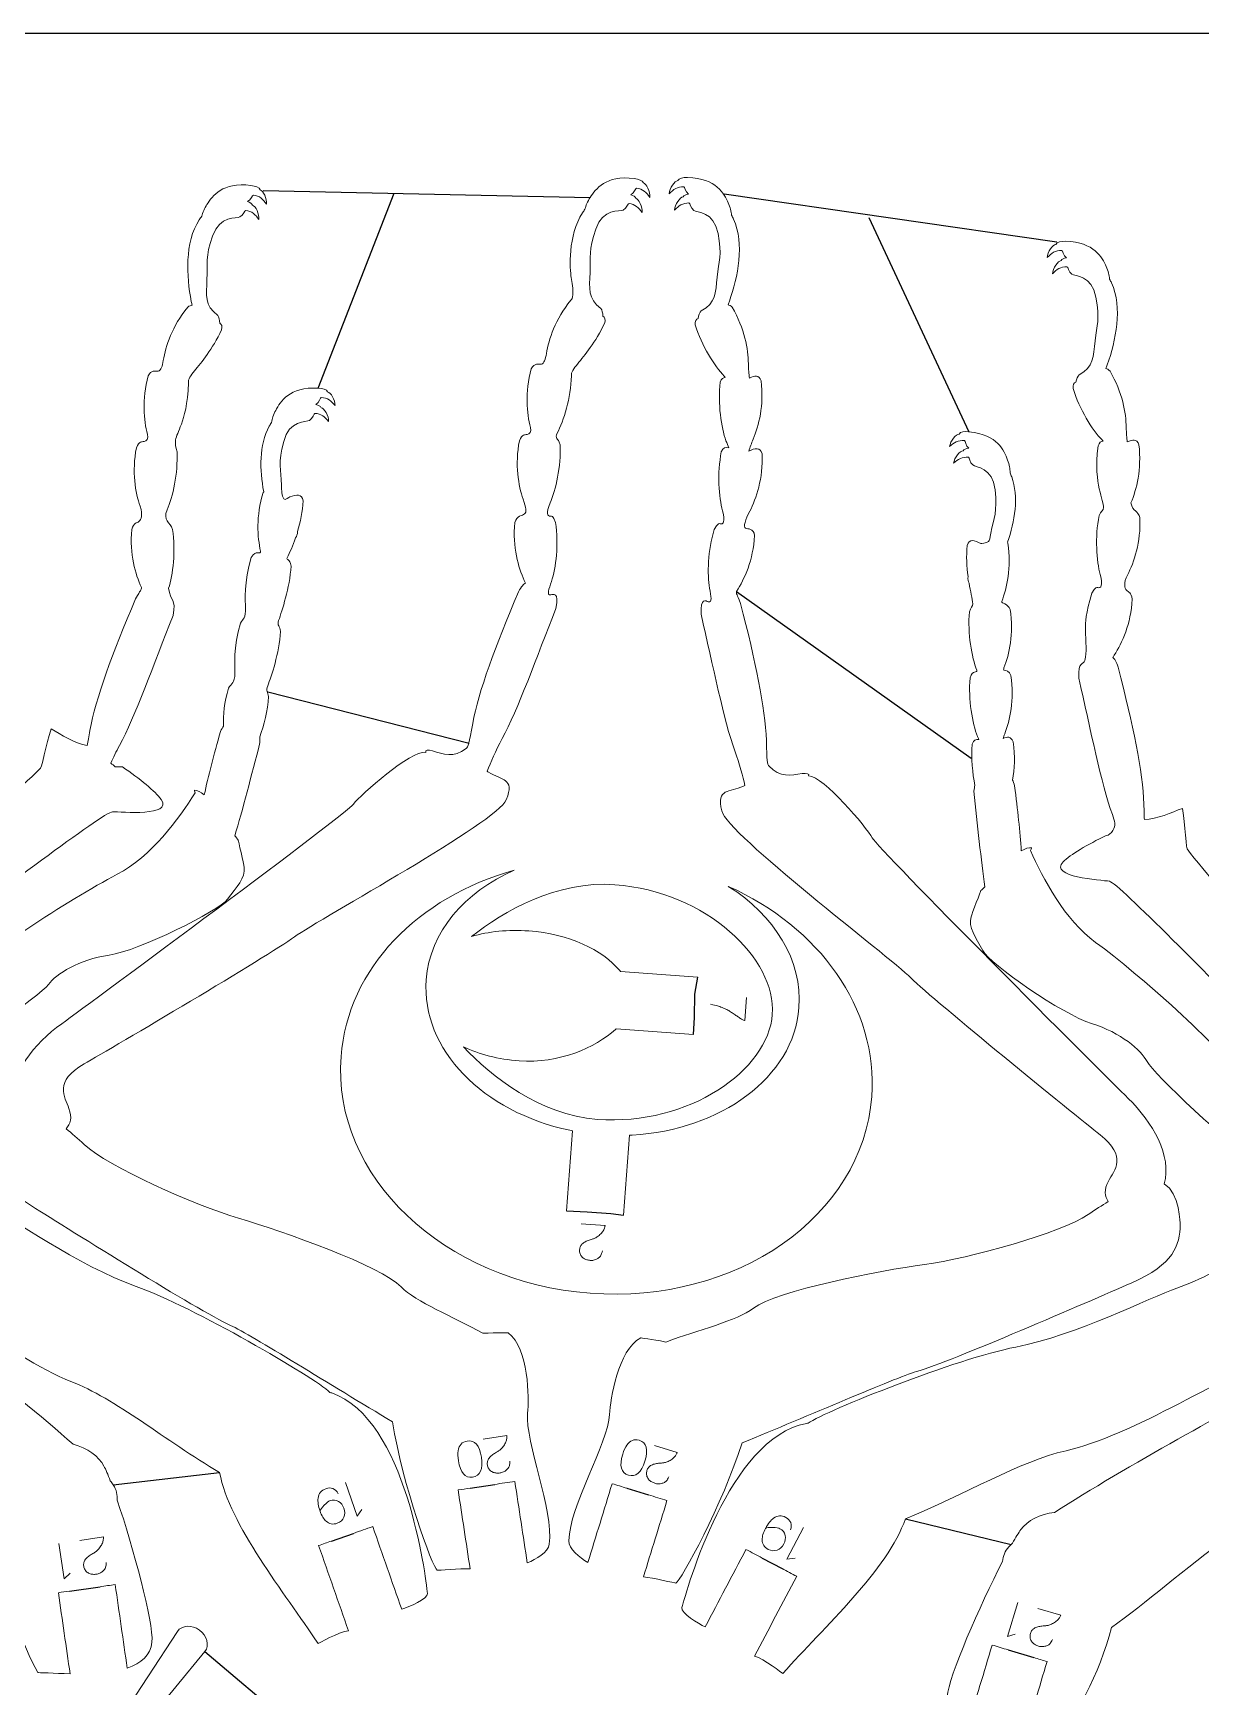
# Model space of a CAD drawing. Header units: millimetres. Extents: x 0 to 213, y 0 to 136.
# Drawn here: x 103.6 to 165.7, y 48.3 to 136.2 of the extents above; entities that cross this region are included whole.
import ezdxf

# ---------------------------------------------------------------- set-up
doc = ezdxf.new("R2010")
doc.units = ezdxf.units.MM
doc.header["$MEASUREMENT"] = 0
for name, color, linetype in [('Cut', 7, 'Continuous'), ('Stege', 5, 'Continuous'), ('Text', 1, 'Continuous')]:
    doc.layers.add(name, color=color, linetype=linetype)

msp = doc.modelspace()

# ---------------------------------------------------------------- linework, layer by layer
at = {"layer": 'Cut'}
for p, q in [((0, 136.221), (213.49, 136.221)), ((115.821, 127.85), (133.211, 127.484)), ((118.745, 117.347), (122.788, 127.715)), ((140.328, 127.672), (158.022, 125.118)), ((148.022, 126.423), (153.353, 115.026)), ((140.996, 106.543), (153.464, 97.67)), ((126.772, 98.449), (116.07, 101.18)), ((138.783, 85.124), (138.927, 86.03)), ((138.7, 82.988), (138.763, 83.893)), ((131.944, 73.609), (133.049, 73.556)), ((134.301, 73.475), (134.985, 73.376)), ((107.851, 59.039), (113.506, 59.705)), ((149.976, 57.245), (155.587, 55.87)), ((112.725, 50.178), (120.863, 43.328))]:
    msp.add_line(p, q, dxfattribs=at)
at = {"layer": 'Cut', "lineweight": 0}
for p, q in [((134.781, 86.382), (134.819, 86.336)), ((134.819, 86.336), (138.927, 86.03)), ((134.593, 83.295), (134.549, 83.255)), ((138.7, 82.988), (134.593, 83.295)), ((131.944, 73.609), (132.264, 77.866)), ((132.264, 77.866), (132.133, 77.893)), ((135.305, 77.631), (134.985, 73.376)), ((135.439, 77.639), (135.305, 77.631)), ((107.585, 45.628), (111.259, 51.256)), ((112.725, 50.178), (108.202, 44.689))]:
    msp.add_line(p, q, dxfattribs=at)
for points, knots in [([(128.133, 59.068), (128.491, 59.122), (128.848, 59.176), (129.206, 59.231), (129.425, 57.785), (129.644, 56.339), (129.863, 54.893), (130.339, 55.095), (130.977, 55.443), (131.036, 55.892), (131.277, 57.707), (129.741, 61.293), (129.885, 62.853), (129.958, 63.64), (129.964, 66.302), (128.855, 67.12), (128.855, 67.12), (128.29, 67.142), (127.498, 67.102), (125.926, 67.978), (123.914, 68.785), (123.163, 69.566), (122.078, 70.694), (116.848, 72.531), (114.518, 73.217), (112.189, 73.9), (107.579, 75.95), (106.306, 77.135), (105.962, 77.455), (105.642, 77.73), (105.343, 77.973), (105.584, 78.229), (105.672, 78.564), (105.496, 79.045), (105.263, 79.683), (104.688, 80.498), (106.298, 81.419), (107.909, 82.342), (116.061, 87.146), (117.48, 88.169), (118.898, 89.192), (128.281, 94.287), (128.75, 95.462), (129.219, 96.64), (128.497, 96.479), (127.806, 96.938), (127.79, 96.948), (127.762, 96.963), (127.734, 96.978), (127.929, 97.451), (128.17, 98.053), (128.539, 98.727), (129.354, 100.219), (130.373, 103.055), (131.389, 105.635), (131.58, 106.537), (131.231, 106.374), (130.875, 106.318), (131.017, 106.659), (131.154, 107.075), (131.388, 107.785), (131.539, 109.052), (131.372, 110.203), (131.23, 110.581), (130.962, 110.459), (130.839, 110.702), (131.08, 111.245), (131.384, 111.928), (131.662, 113.174), (131.61, 114.337), (131.548, 114.573), (131.42, 114.63), (131.384, 114.83), (131.453, 114.955), (131.807, 115.612), (132.179, 116.833), (132.218, 117.996), (132.183, 118.181), (132.646, 118.794), (133.48, 119.76), (133.985, 120.809), (134.03, 120.997), (133.985, 121.106), (133.885, 121.17), (133.88, 121.335), (133.845, 121.495), (133.781, 121.584), (133.061, 122.109), (133.171, 122.648), (133.208, 123.492), (133.244, 124.338), (133.113, 124.665), (133.506, 125.797), (133.898, 126.929), (134.779, 126.72), (134.963, 126.814), (135.147, 126.907), (135.217, 127.17), (135.275, 127.164), (135.603, 127.123), (135.796, 126.934), (135.973, 126.674), (136.008, 126.976), (135.793, 127.402), (135.631, 127.437), (135.609, 127.528), (135.502, 127.587), (135.37, 127.628), (135.554, 127.722), (135.623, 127.985), (135.681, 127.979), (136.01, 127.937), (136.204, 127.749), (136.38, 127.489), (136.416, 127.79), (136.198, 128.217), (136.038, 128.252), (136.004, 128.387), (135.786, 128.459), (135.552, 128.488), (134.015, 128.682), (133.503, 127.919), (133.211, 127.484)], [56.412565, 56.412565, 56.412565, 56.412565, 59.990841, 59.990841, 59.990841, 74.45755, 74.45755, 74.45755, 75.45755, 75.45755, 75.45755, 76.45755, 76.45755, 76.45755, 77.45755, 77.45755, 77.45755, 78.45755, 78.45755, 78.45755, 79.45755, 79.45755, 79.45755, 80.45755, 80.45755, 80.45755, 81.45755, 81.45755, 81.45755, 82.45755, 82.45755, 82.45755, 83.45755, 83.45755, 83.45755, 84.45755, 84.45755, 84.45755, 85.45755, 85.45755, 85.45755, 86.45755, 86.45755, 86.45755, 87.45755, 87.45755, 87.45755, 88.45755, 88.45755, 88.45755, 89.45755, 89.45755, 89.45755, 90.45755, 90.45755, 90.45755, 91.45755, 91.45755, 93.45755, 93.45755, 93.45755, 94.45755, 94.45755, 94.45755, 95.45755, 98.45755, 98.45755, 98.45755, 99.45755, 99.45755, 99.45755, 100.45755, 101.45755, 101.45755, 101.45755, 102.45755, 102.45755, 102.45755, 103.45755, 105.45755, 105.45755, 105.45755, 106.45755, 106.45755, 106.45755, 107.45755, 107.45755, 107.45755, 108.45755, 108.45755, 108.45755, 109.45755, 109.45755, 109.45755, 110.45755, 110.45755, 110.45755, 111.45755, 111.45755, 111.45755, 112.45755, 112.45755, 112.45755, 113.45755, 113.45755, 113.45755, 115.45755, 115.45755, 115.45755, 116.45755, 116.45755, 116.45755, 117.45755, 117.45755, 117.45755, 118.45755, 118.45755, 118.45755, 119.45755, 119.45755, 119.45755, 120.45755, 120.45755, 120.45755, 120.45755]), ([(135.167, 58.864), (134.905, 58.945), (134.642, 59.026), (134.38, 59.107), (133.948, 57.71), (133.517, 56.312), (133.086, 54.915), (132.646, 55.186), (132.066, 55.625), (132.075, 56.077), (132.105, 57.907), (134.157, 61.226), (134.246, 62.791), (134.29, 63.579), (134.679, 66.213), (135.898, 66.857), (135.898, 66.857), (136.46, 66.795), (137.238, 66.637), (138.921, 67.271), (141.031, 67.77), (141.89, 68.431), (143.131, 69.386), (148.576, 70.425), (150.981, 70.758), (153.386, 71.087), (158.249, 72.431), (159.684, 73.413), (160.072, 73.678), (160.429, 73.904), (160.761, 74.1), (160.56, 74.388), (160.523, 74.733), (160.768, 75.182), (161.094, 75.778), (161.783, 76.498), (160.328, 77.649), (158.872, 78.801), (151.523, 84.762), (150.272, 85.984), (149.022, 87.206), (140.499, 93.637), (140.209, 94.869), (139.921, 96.104), (140.61, 95.837), (141.362, 96.188), (141.379, 96.196), (141.409, 96.207), (141.439, 96.218), (141.317, 96.715), (141.168, 97.345), (140.903, 98.067), (140.318, 99.664), (139.731, 102.62), (139.11, 105.322), (139.055, 106.242), (139.376, 106.029), (139.72, 105.92), (139.629, 106.279), (139.556, 106.711), (139.43, 107.447), (139.469, 108.723), (139.805, 109.836), (140.001, 110.189), (140.249, 110.029), (140.406, 110.25), (140.248, 110.824), (140.049, 111.544), (139.96, 112.817), (140.183, 113.96), (140.28, 114.184), (140.414, 114.221), (140.577, 114.17), (140.529, 114.287), (140.48, 114.414), (140.431, 114.548), (140.178, 115.25), (139.991, 116.513), (140.125, 117.669), (140.187, 117.847), (140.28, 117.914), (140.395, 117.918), (140.375, 117.939), (140.356, 117.958), (140.336, 117.98), (139.82, 118.521), (139.139, 119.6), (138.795, 120.713), (138.779, 120.905), (138.84, 121.006), (138.948, 121.055), (138.977, 121.217), (139.035, 121.37), (139.113, 121.448), (139.902, 121.861), (139.873, 122.41), (139.962, 123.251), (140.052, 124.093), (140.23, 124.396), (140.01, 125.574), (139.79, 126.752), (138.888, 126.676), (138.719, 126.796), (138.551, 126.916), (138.522, 127.186), (138.463, 127.188), (138.133, 127.197), (137.914, 127.039), (137.7, 126.808), (137.71, 127.111), (137.986, 127.501), (138.152, 127.512), (138.187, 127.598), (138.301, 127.64), (138.438, 127.662), (138.27, 127.782), (138.241, 128.052), (138.182, 128.055), (137.851, 128.062), (137.631, 127.905), (137.419, 127.674), (137.428, 127.977), (137.706, 128.367), (137.871, 128.378), (137.924, 128.507), (138.15, 128.546), (138.386, 128.539), (139.935, 128.503), (140.328, 127.672), (140.552, 127.199)], [57.271805, 57.271805, 57.271805, 57.271805, 59.990841, 59.990841, 59.990841, 74.45755, 74.45755, 74.45755, 75.45755, 75.45755, 75.45755, 76.45755, 76.45755, 76.45755, 77.45755, 77.45755, 77.45755, 78.45755, 78.45755, 78.45755, 79.45755, 79.45755, 79.45755, 80.45755, 80.45755, 80.45755, 81.45755, 81.45755, 81.45755, 82.45755, 82.45755, 82.45755, 83.45755, 83.45755, 83.45755, 84.45755, 84.45755, 84.45755, 85.45755, 85.45755, 85.45755, 86.45755, 86.45755, 86.45755, 87.45755, 87.45755, 87.45755, 88.45755, 88.45755, 88.45755, 89.45755, 89.45755, 89.45755, 90.45755, 90.45755, 90.45755, 91.45755, 91.45755, 93.45755, 93.45755, 93.45755, 94.45755, 94.45755, 94.45755, 95.45755, 98.45755, 98.45755, 98.45755, 99.45755, 99.45755, 99.45755, 100.45755, 100.45755, 100.45755, 101.45755, 101.45755, 101.45755, 102.45755, 102.45755, 102.45755, 103.45755, 103.45755, 103.45755, 104.45755, 104.45755, 104.45755, 105.45755, 105.45755, 105.45755, 106.45755, 106.45755, 106.45755, 107.45755, 107.45755, 107.45755, 108.45755, 108.45755, 108.45755, 109.45755, 109.45755, 109.45755, 110.45755, 110.45755, 110.45755, 111.45755, 111.45755, 111.45755, 112.45755, 112.45755, 112.45755, 113.45755, 113.45755, 113.45755, 115.45755, 115.45755, 115.45755, 116.45755, 116.45755, 116.45755, 117.45755, 117.45755, 117.45755, 118.45755, 118.45755, 118.45755, 119.45755, 119.45755, 119.45755, 120.45755, 120.45755, 120.45755, 120.45755]), ([(107.147, 53.63), (107.415, 53.668), (107.684, 53.707), (107.953, 53.746), (108.166, 52.264), (108.379, 50.782), (108.593, 49.3), (109.322, 49.556), (109.855, 49.982), (109.91, 50.677), (109.994, 51.764), (108.903, 55.741), (108.062, 58.222), (108.081, 58.505), (108.022, 58.781), (107.851, 59.039), (107.807, 59.106), (107.753, 59.178), (107.692, 59.255), (107.563, 59.593), (107.449, 59.864), (107.357, 60.041), (107.087, 60.563), (106.461, 61.019), (105.718, 61.205), (102.442, 64.11), (96.672, 68.447), (95.463, 69.356), (93.872, 70.554), (89.867, 72.875), (89.291, 73.823), (88.852, 74.545), (87.984, 77.315), (86.692, 78.423), (86.729, 78.559), (86.765, 78.705), (86.797, 78.87), (86.98, 79.795), (86.424, 80.071), (87.346, 80.72), (88.268, 81.369), (96.567, 86.752), (98.869, 88.423), (101.175, 90.093), (107.35, 94.824), (107.812, 94.826), (108.275, 94.827), (111.048, 94.56), (110.396, 95.481), (110.098, 95.906), (109.245, 96.592), (108.339, 97.211), (108.215, 97.215), (108.085, 97.212), (107.956, 97.211), (107.879, 97.279), (107.801, 97.348), (107.723, 97.416), (107.853, 97.708), (108.002, 98.022), (108.183, 98.355), (108.998, 99.848), (110.014, 102.685), (111.029, 105.265), (111.218, 106.168), (110.87, 106.004), (110.792, 106.705), (111.025, 107.415), (111.176, 108.682), (111.008, 109.833), (110.865, 110.211), (110.474, 110.332), (110.715, 110.875), (111.018, 111.558), (111.295, 112.804), (111.243, 113.966), (111.18, 114.203), (111.084, 114.585), (111.439, 115.242), (111.809, 116.464), (111.847, 117.627), (111.813, 117.812), (112.276, 118.425), (113.108, 119.392), (113.612, 120.441), (113.657, 120.629), (113.611, 120.737), (113.512, 120.802), (113.507, 120.967), (113.472, 121.126), (113.407, 121.215), (112.688, 121.74), (112.797, 122.279), (112.834, 123.124), (112.869, 123.969), (112.737, 124.296), (113.13, 125.429), (113.521, 126.561), (114.402, 126.353), (114.586, 126.446), (114.771, 126.539), (114.839, 126.803), (114.898, 126.796), (115.226, 126.756), (115.419, 126.568), (115.596, 126.307), (115.631, 126.609), (115.415, 127.035), (115.254, 127.07), (115.231, 127.161), (115.125, 127.22), (114.992, 127.261), (115.176, 127.356), (115.245, 127.618), (115.303, 127.612), (115.633, 127.571), (115.827, 127.383), (116.002, 127.123), (116.037, 127.424), (115.821, 127.85), (115.659, 127.885), (115.625, 128.02), (115.408, 128.093), (115.173, 128.12), (113.636, 128.314), (113.124, 127.549), (112.833, 127.116)], [53.740798, 53.740798, 53.740798, 53.740798, 56.426, 56.426, 56.426, 71.237, 71.237, 71.237, 72.237, 72.237, 72.237, 73.237, 73.237, 73.237, 74.237, 74.237, 74.237, 75.237, 75.237, 75.237, 76.237, 76.237, 76.237, 77.237, 77.237, 77.237, 78.237, 78.237, 78.237, 79.237, 79.237, 79.237, 80.237, 80.237, 80.237, 81.237, 81.237, 81.237, 82.237, 82.237, 82.237, 83.237, 83.237, 83.237, 84.237, 84.237, 84.237, 85.237, 85.237, 85.237, 86.237, 86.237, 86.237, 87.237, 87.237, 87.237, 88.261352, 88.261352, 88.261352, 89.261352, 89.261352, 89.261352, 90.261352, 90.261352, 90.261352, 93.261352, 93.261352, 93.261352, 94.261352, 94.261352, 94.261352, 98.261352, 98.261352, 98.261352, 99.261352, 99.261352, 99.261352, 100.261352, 101.261352, 102.261352, 102.261352, 102.261352, 103.261352, 105.261352, 105.261352, 105.261352, 106.261352, 106.261352, 106.261352, 107.261352, 107.261352, 107.261352, 108.261352, 108.261352, 108.261352, 109.261352, 109.261352, 109.261352, 110.261352, 110.261352, 110.261352, 111.261352, 111.261352, 111.261352, 112.261352, 112.261352, 112.261352, 113.261352, 113.261352, 113.261352, 115.261352, 115.261352, 115.261352, 116.261352, 116.261352, 116.261352, 117.261352, 117.261352, 117.261352, 118.261352, 118.261352, 118.261352, 119.261352, 119.261352, 119.261352, 120.261352, 120.261352, 120.261352, 120.261352]), ([(133.211, 127.484), (133.068, 127.262), (132.981, 127.051), (132.934, 126.857), (132.886, 126.79), (132.843, 126.726), (132.804, 126.67), (132.012, 125.444), (132.121, 123.667), (132.373, 122.325), (132.271, 122.094), (132.181, 122.022), (131.348, 120.993), (131.013, 119.952), (130.881, 119.184), (130.833, 118.902), (130.769, 118.644), (130.459, 118.61), (130.241, 118.688), (130.078, 118.377), (129.731, 117.101), (129.844, 116.012), (130.035, 115.258), (130.094, 115.02), (129.863, 114.796), (129.602, 114.912), (129.447, 114.553), (129.2, 113.253), (129.397, 112.175), (129.644, 111.438), (129.8, 110.972), (129.884, 110.542), (129.318, 110.58), (129.198, 110.202), (129.082, 108.885), (129.386, 107.832), (129.705, 107.123), (129.727, 107.075), (129.747, 107.027), (129.767, 106.979), (129.669, 106.937), (129.55, 106.798), (129.398, 106.516), (128.175, 103.617), (127.272, 101.234), (126.965, 99.517), (126.772, 98.449), (126.727, 98.278), (125.96, 97.674), (125.394, 97.873), (124.829, 98.072), (124.572, 98.122), (124.42, 98.107), (124.468, 97.985), (124.462, 97.986), (124.454, 97.988), (124.448, 97.989), (123.701, 98.107), (120.987, 95.73), (120.626, 95.231), (120.267, 94.731), (106.768, 84.752), (105.114, 83.56), (103.635, 82.493), (102.351, 80.894), (102.545, 79.351), (101.651, 79.01), (101.377, 77.33), (101.377, 77.33), (101.262, 76.251), (101.361, 75.21), (103.5, 73.872), (105.64, 72.536), (112.307, 68.349), (114.089, 67.523), (115.202, 67.006), (119.499, 64.304), (122.696, 62.398), (123.222, 59.08), (124.819, 54.636), (125.08, 54.502), (125.08, 54.502), (126.322, 54.599), (126.826, 54.574), (126.614, 55.974), (126.402, 57.374), (126.19, 58.774), (126.403, 58.806), (126.617, 58.838), (126.83, 58.871)], [0, 0, 0, 0, 1, 1, 1, 2, 2, 2, 3, 3, 5, 5, 5, 6, 6, 6, 7, 7, 8, 8, 8, 9, 9, 9, 10, 11, 11, 11, 12, 12, 12, 13, 14, 14, 14, 15, 15, 15, 16, 16, 16, 17, 17, 17, 18, 18, 18, 19, 19, 24.929273, 24.929273, 24.929273, 25.929273, 25.929273, 25.929273, 26.929273, 26.929273, 26.929273, 27.929273, 27.929273, 27.929273, 28.929273, 28.929273, 28.929273, 29.929273, 29.929273, 29.929273, 30.929273, 30.929273, 30.929273, 31.929273, 31.929273, 31.929273, 32.929273, 32.929273, 32.929273, 33.929273, 33.929273, 33.929273, 34.929273, 34.929273, 34.929273, 35.929273, 35.929273, 35.929273, 49.933653, 49.933653, 49.933653, 52.065645, 52.065645, 52.065645, 52.065645]), ([(112.833, 127.116), (112.69, 126.894), (112.604, 126.682), (112.556, 126.488), (112.509, 126.421), (112.466, 126.358), (112.426, 126.301), (111.636, 125.074), (111.746, 123.297), (111.999, 121.956), (112.012, 121.885), (112.028, 121.819), (112.046, 121.753), (111.975, 121.752), (111.897, 121.724), (111.808, 121.652), (110.976, 120.624), (110.641, 119.582), (110.51, 118.814), (110.462, 118.532), (110.398, 118.273), (110.088, 118.239), (109.87, 118.318), (109.707, 118.006), (109.362, 116.73), (109.475, 115.64), (109.666, 114.887), (109.726, 114.649), (109.494, 114.424), (109.234, 114.541), (109.08, 114.181), (108.833, 112.882), (109.031, 111.804), (109.279, 111.066), (109.435, 110.6), (109.23, 110.111), (108.954, 110.209), (108.834, 109.83), (108.718, 108.513), (109.023, 107.461), (109.344, 106.751), (109.366, 106.703), (109.307, 106.565), (109.188, 106.426), (109.037, 106.144), (107.816, 103.244), (106.915, 100.861), (106.608, 99.143), (106.548, 98.807), (106.503, 98.561), (106.462, 98.355), (105.783, 98.457), (105.084, 98.937), (104.551, 99.234), (104.466, 99.093), (104.081, 97.319), (103.976, 97.138), (101.858, 95.009), (95.586, 90.214), (94.343, 88.963), (93.099, 87.713), (87.063, 82.937), (86.508, 82.75), (85.955, 82.562), (83.558, 80.431), (84.489, 78.216), (84.489, 78.216), (84.497, 78.202), (84.512, 78.18), (84.056, 77.675), (83.724, 77.112), (83.724, 77.112), (83.175, 76.238), (82.686, 75.616), (83.818, 74.468), (84.949, 73.318), (86.374, 70.617), (87.521, 69.798), (88.666, 68.981), (93.706, 63.855), (96.3, 61.363), (98.476, 59.273), (100.217, 57.1), (101.82, 55.611), (102.057, 53.099), (103.075, 50.441), (103.835, 49.066), (103.835, 49.066), (104.734, 49.029), (105.555, 48.998), (105.348, 50.436), (105.141, 51.873), (104.934, 53.311), (105.13, 53.339), (105.326, 53.368), (105.523, 53.396)], [0, 0, 0, 0, 1, 1, 1, 2, 2, 2, 3, 3, 3, 4, 4, 4, 5, 5, 5, 6, 6, 6, 7, 7, 8, 8, 8, 9, 9, 9, 10, 11, 11, 11, 12, 12, 12, 13, 14, 14, 14, 15, 15, 15, 16, 17, 17, 17, 18, 18, 18, 19, 19, 19, 20, 20, 20, 21, 21, 21, 22, 22, 22, 23, 23, 23, 24, 24, 24, 25, 25, 25, 26, 26, 26, 27, 27, 27, 28, 28, 28, 29, 29, 29, 30, 30, 30, 31, 31, 31, 32, 32, 32, 46.369, 46.369, 46.369, 48.330976, 48.330976, 48.330976, 48.330976]), ([(140.552, 127.199), (140.66, 126.958), (140.715, 126.737), (140.733, 126.537), (140.77, 126.464), (140.803, 126.395), (140.834, 126.333), (141.435, 125.003), (141.063, 123.262), (140.615, 121.972), (140.591, 121.905), (140.565, 121.841), (140.539, 121.779), (140.608, 121.768), (140.681, 121.729), (140.759, 121.645), (141.43, 120.503), (141.607, 119.424), (141.623, 118.645), (141.629, 118.359), (141.654, 118.094), (141.682, 117.875), (141.956, 118.014), (142.183, 118.059), (142.298, 117.728), (142.452, 116.414), (142.178, 115.354), (141.878, 114.636), (141.784, 114.41), (141.709, 114.193), (141.65, 114.001), (141.979, 114.154), (142.254, 114.231), (142.354, 113.852), (142.405, 112.53), (142.051, 111.493), (141.698, 110.801), (141.473, 110.363), (141.327, 109.951), (141.605, 109.849), (141.892, 109.904), (141.955, 109.513), (141.874, 108.193), (141.417, 107.197), (140.996, 106.543), (140.967, 106.498), (141.004, 106.354), (141.101, 106.198), (141.21, 105.897), (141.989, 102.848), (142.528, 100.358), (142.577, 98.614), (142.609, 97.53), (142.628, 97.353), (143.297, 96.642), (143.886, 96.755), (144.474, 96.868), (144.736, 96.879), (144.885, 96.843), (144.818, 96.729), (144.824, 96.729), (144.833, 96.73), (144.839, 96.73), (145.595, 96.735), (147.927, 93.981), (148.209, 93.434), (148.49, 92.887), (160.358, 81.015), (161.816, 79.59), (163.121, 78.316), (164.153, 76.543), (163.733, 75.047), (164.566, 74.576), (164.587, 72.875), (164.587, 72.875), (164.541, 71.79), (164.289, 70.776), (161.975, 69.77), (159.66, 68.766), (152.445, 65.616), (150.56, 65.064), (149.383, 64.717), (144.733, 62.683), (141.287, 61.273), (140.275, 58.07), (138.035, 53.912), (137.758, 53.819), (137.758, 53.819), (136.544, 54.098), (136.041, 54.149), (136.459, 55.502), (136.876, 56.855), (137.294, 58.208), (136.966, 58.309), (136.639, 58.41), (136.311, 58.511)], [0, 0, 0, 0, 1, 1, 1, 2, 2, 2, 3, 3, 3, 4, 4, 4, 5, 5, 5, 6, 6, 6, 7, 7, 7, 8, 8, 8, 9, 9, 9, 10, 10, 10, 11, 11, 11, 12, 12, 12, 13, 13, 14, 14, 14, 15, 15, 15, 16, 17, 17, 17, 18, 18, 18, 19, 19, 24.929273, 24.929273, 24.929273, 25.929273, 25.929273, 25.929273, 26.929273, 26.929273, 26.929273, 27.929273, 27.929273, 27.929273, 28.929273, 28.929273, 28.929273, 29.929273, 29.929273, 29.929273, 30.929273, 30.929273, 30.929273, 31.929273, 31.929273, 31.929273, 32.929273, 32.929273, 32.929273, 33.929273, 33.929273, 33.929273, 34.929273, 34.929273, 34.929273, 35.929273, 35.929273, 35.929273, 49.933653, 49.933653, 49.933653, 53.324872, 53.324872, 53.324872, 53.324872]), ([(155.434, 50.272), (155.15, 50.357), (154.867, 50.442), (154.583, 50.528), (154.152, 49.094), (153.721, 47.66), (153.29, 46.226), (152.607, 46.588), (152.143, 47.088), (152.192, 47.783), (152.27, 48.871), (153.939, 52.642), (155.14, 54.971), (155.163, 55.253), (155.262, 55.517), (155.47, 55.747), (155.523, 55.807), (155.587, 55.87), (155.659, 55.937), (155.836, 56.252), (155.99, 56.503), (156.107, 56.665), (156.451, 57.141), (157.138, 57.499), (157.901, 57.572), (161.572, 59.959), (167.921, 63.392), (169.252, 64.111), (171.003, 65.059), (175.309, 66.76), (176.019, 67.612), (176.56, 68.261), (177.829, 70.871), (179.271, 71.775), (179.255, 71.916), (179.242, 72.065), (179.234, 72.233), (179.19, 73.175), (179.782, 73.365), (178.966, 74.144), (178.151, 74.923), (170.743, 81.478), (168.714, 83.472), (166.682, 85.466), (161.278, 91.061), (160.821, 91.132), (160.363, 91.201), (157.582, 91.349), (158.363, 92.164), (158.721, 92.539), (159.666, 93.091), (160.654, 93.569), (160.777, 93.554), (161.208, 93.988), (161.108, 94.321), (160.977, 94.677), (160.394, 96.274), (159.81, 99.231), (159.19, 101.933), (159.137, 102.854), (159.457, 102.64), (159.637, 103.321), (159.512, 104.058), (159.552, 105.334), (159.888, 106.447), (160.085, 106.799), (160.332, 106.639), (160.49, 106.861), (160.332, 107.434), (160.134, 108.154), (160.046, 109.428), (160.269, 110.57), (160.367, 110.795), (160.502, 110.831), (160.518, 111.158), (160.266, 111.86), (160.081, 113.123), (160.215, 114.28), (160.277, 114.457), (160.37, 114.524), (160.485, 114.529), (160.465, 114.55), (160.446, 114.568), (160.426, 114.59), (159.91, 115.132), (159.23, 116.212), (158.888, 117.324), (158.871, 117.517), (158.933, 117.617), (159.041, 117.666), (159.07, 117.828), (159.128, 117.981), (159.206, 118.059), (159.995, 118.472), (159.967, 119.021), (160.056, 119.861), (160.147, 120.703), (160.325, 121.007), (160.106, 122.186), (159.887, 123.363), (158.985, 123.288), (158.817, 123.407), (158.648, 123.527), (158.619, 123.798), (158.56, 123.8), (158.23, 123.809), (158.01, 123.651), (157.797, 123.42), (157.807, 123.724), (158.084, 124.113), (158.249, 124.124), (158.285, 124.209), (158.399, 124.253), (158.536, 124.274), (158.368, 124.394), (158.339, 124.664), (158.28, 124.667), (157.948, 124.675), (157.729, 124.518), (157.517, 124.287), (157.526, 124.59), (157.804, 124.979), (157.969, 124.99), (158.022, 125.118), (158.248, 125.158), (158.485, 125.15), (160.033, 125.114), (160.426, 124.281), (160.649, 123.809)], [53.495927, 53.495927, 53.495927, 53.495927, 56.426, 56.426, 56.426, 71.237, 71.237, 71.237, 72.237, 72.237, 72.237, 73.237, 73.237, 73.237, 74.237, 74.237, 74.237, 75.237, 75.237, 75.237, 76.237, 76.237, 76.237, 77.237, 77.237, 77.237, 78.237, 78.237, 78.237, 79.237, 79.237, 79.237, 80.237, 80.237, 80.237, 81.237, 81.237, 81.237, 82.237, 82.237, 82.237, 83.237, 83.237, 83.237, 84.237, 84.237, 84.237, 85.237, 85.237, 85.237, 86.237, 86.237, 86.237, 87.237, 89.261352, 89.261352, 89.261352, 90.261352, 90.261352, 90.261352, 91.261352, 91.261352, 93.261352, 94.261352, 94.261352, 94.261352, 95.261352, 98.261352, 98.261352, 98.261352, 99.261352, 99.261352, 99.261352, 100.261352, 100.261352, 101.261352, 102.261352, 102.261352, 102.261352, 103.261352, 103.261352, 103.261352, 104.261352, 104.261352, 104.261352, 105.261352, 105.261352, 105.261352, 106.261352, 106.261352, 106.261352, 107.261352, 107.261352, 107.261352, 108.261352, 108.261352, 108.261352, 109.261352, 109.261352, 109.261352, 110.261352, 110.261352, 110.261352, 111.261352, 111.261352, 111.261352, 112.261352, 112.261352, 112.261352, 113.261352, 113.261352, 113.261352, 115.261352, 115.261352, 115.261352, 116.261352, 116.261352, 116.261352, 117.261352, 117.261352, 117.261352, 118.261352, 118.261352, 118.261352, 119.261352, 119.261352, 119.261352, 120.261352, 120.261352, 120.261352, 120.261352]), ([(160.649, 123.809), (160.758, 123.569), (160.812, 123.346), (160.83, 123.147), (160.867, 123.074), (160.9, 123.005), (160.931, 122.943), (161.53, 121.613), (161.157, 119.872), (160.708, 118.583), (160.684, 118.514), (160.659, 118.451), (160.632, 118.389), (160.701, 118.378), (160.774, 118.338), (160.852, 118.254), (161.522, 117.114), (161.699, 116.033), (161.714, 115.254), (161.719, 114.968), (161.744, 114.703), (161.772, 114.483), (162.047, 114.624), (162.274, 114.669), (162.388, 114.336), (162.54, 113.023), (162.266, 111.962), (161.965, 111.246), (162.067, 110.763), (162.342, 110.84), (162.441, 110.461), (162.492, 109.139), (162.136, 108.103), (161.782, 107.41), (161.557, 106.972), (161.688, 106.458), (161.976, 106.513), (162.038, 106.122), (161.957, 104.802), (161.499, 103.807), (161.077, 103.152), (161.048, 103.108), (161.022, 103.064), (160.995, 103.019), (161.085, 102.963), (161.182, 102.808), (161.29, 102.507), (162.067, 99.457), (162.604, 96.967), (162.652, 95.223), (162.662, 94.881), (162.67, 94.631), (162.68, 94.421), (163.366, 94.421), (164.129, 94.792), (164.7, 95.007), (164.764, 94.855), (164.88, 93.043), (164.957, 92.848), (166.737, 90.429), (172.227, 84.756), (173.27, 83.334), (174.315, 81.913), (179.575, 76.294), (180.096, 76.027), (180.615, 75.759), (182.669, 73.296), (181.419, 71.243), (181.419, 71.243), (181.409, 71.231), (181.392, 71.211), (181.767, 70.644), (182.012, 70.039), (182.012, 70.039), (182.425, 69.093), (182.817, 68.405), (181.527, 67.437), (180.237, 66.468), (178.427, 64.009), (177.172, 63.369), (175.918, 62.731), (170.173, 58.41), (167.237, 56.331), (164.775, 54.586), (162.731, 52.696), (160.924, 51.462), (160.318, 49.013), (158.916, 46.535), (157.96, 45.288), (157.96, 45.288), (157.066, 45.386), (156.25, 45.476), (156.668, 46.868), (157.086, 48.259), (157.504, 49.65), (157.27, 49.72), (157.037, 49.79), (156.803, 49.86)], [0, 0, 0, 0, 1, 1, 1, 2, 2, 2, 3, 3, 3, 4, 4, 4, 5, 5, 5, 6, 6, 6, 7, 7, 7, 8, 8, 8, 9, 9, 9, 11, 11, 11, 12, 12, 12, 13, 14, 14, 14, 15, 15, 15, 16, 16, 16, 17, 17, 17, 18, 18, 18, 19, 19, 19, 20, 20, 20, 21, 21, 21, 22, 22, 22, 23, 23, 23, 24, 24, 24, 25, 25, 25, 26, 26, 26, 27, 27, 27, 28, 28, 28, 29, 29, 29, 30, 30, 30, 31, 31, 31, 32, 32, 32, 46.369, 46.369, 46.369, 48.782156, 48.782156, 48.782156, 48.782156]), ([(120.626, 56.467), (120.967, 56.587), (121.308, 56.706), (121.649, 56.826), (122.162, 55.362), (122.675, 53.899), (123.188, 52.436), (123.57, 52.544), (124.592, 52.984), (124.561, 53.267), (124.461, 54.196), (123.421, 62.583), (119.465, 63.929), (119.434, 63.939), (119.404, 63.949), (119.373, 63.96), (118.519, 64.771), (112.088, 68.522), (109.064, 69.595), (105.976, 70.692), (102.397, 73.269), (101.051, 73.968), (99.949, 74.54), (98.597, 75.589), (97.726, 76.071), (97.617, 76.326), (97.358, 76.762), (96.883, 77.511), (96.458, 78.181), (95.348, 80.266), (97.425, 81.07), (99.501, 81.875), (103.988, 85.087), (104.4, 85.643), (104.814, 86.202), (106.031, 86.965), (107.626, 87.204), (109.22, 87.442), (113.456, 89.543), (113.929, 90.18), (114.401, 90.817), (114.893, 91.315), (114.81, 91.871), (114.787, 92.03), (114.495, 93.32), (114.495, 93.32), (114.435, 93.395), (114.376, 93.47), (114.316, 93.545), (114.722, 94.909), (115.204, 96.757), (115.65, 98.5), (115.656, 98.625), (115.652, 98.723), (115.64, 98.802), (115.868, 99.428), (116.058, 100.199), (116.105, 100.95), (116.07, 101.18), (115.96, 101.253), (116.265, 102.043), (116.674, 103.253), (116.747, 104.414), (116.706, 104.685), (116.557, 104.74), (116.823, 105.517), (117.232, 106.727), (117.305, 107.888), (117.27, 108.116), (117.16, 108.19), (117.062, 108.284), (117.091, 108.333), (117.246, 108.602), (117.406, 108.971), (117.547, 109.391), (117.61, 109.457), (117.644, 109.583), (117.652, 109.724), (117.8, 110.233), (117.912, 110.797), (117.946, 111.35), (117.886, 111.749), (117.597, 111.685), (117.236, 111.562), (117.236, 111.562), (116.97, 111.365), (116.801, 111.633), (116.803, 111.891), (116.793, 112.185), (116.763, 113.031), (116.608, 113.348), (116.912, 114.507), (117.216, 115.665), (118.111, 115.525), (118.287, 115.631), (118.464, 115.74), (118.511, 116.005), (118.57, 116.005), (118.901, 115.99), (119.109, 115.816), (119.304, 115.57), (119.317, 115.873), (119.068, 116.283), (118.905, 116.304), (118.876, 116.392), (118.765, 116.444), (118.63, 116.475), (118.806, 116.583), (118.854, 116.85), (118.913, 116.849), (119.245, 116.833), (119.452, 116.659), (119.647, 116.414), (119.659, 116.717), (119.411, 117.126), (119.248, 117.148), (119.204, 117.281), (118.981, 117.337), (118.745, 117.347), (117.197, 117.423), (116.745, 116.621), (116.489, 116.165)], [51.299949, 51.299949, 51.299949, 51.299949, 54.876512, 54.876512, 54.876512, 70.215354, 70.215354, 70.215354, 72.113919, 72.113919, 72.113919, 73.113919, 73.113919, 73.113919, 74.113919, 74.113919, 74.113919, 75.113919, 75.113919, 75.113919, 76.113919, 76.113919, 76.113919, 77.113919, 77.113919, 77.113919, 78.113919, 78.113919, 78.113919, 79.113919, 79.113919, 79.113919, 80.113919, 80.113919, 80.113919, 81.113919, 81.113919, 81.113919, 82.113919, 82.113919, 82.113919, 83.113919, 83.113919, 83.113919, 84.113919, 84.113919, 84.113919, 85.060463, 85.060463, 85.060463, 86.060463, 86.060463, 86.060463, 87.060463, 87.060463, 87.060463, 88.060463, 88.060463, 88.060463, 89.060463, 89.060463, 91.060463, 91.060463, 91.060463, 92.060463, 92.060463, 94.060463, 94.060463, 94.060463, 95.060463, 96.060463, 96.060463, 96.060463, 97.060463, 97.060463, 97.060463, 98.060463, 98.060463, 98.060463, 99.060463, 99.060463, 99.060463, 100.060463, 100.060463, 100.060463, 101.060463, 101.060463, 103.060463, 103.060463, 103.060463, 104.060463, 104.060463, 104.060463, 105.060463, 105.060463, 105.060463, 106.060463, 106.060463, 106.060463, 107.060463, 107.060463, 107.060463, 108.060463, 108.060463, 108.060463, 110.060463, 110.060463, 110.060463, 111.060463, 111.060463, 111.060463, 112.060463, 112.060463, 112.060463, 113.060463, 113.060463, 113.060463, 114.060463, 114.060463, 114.060463, 115.060463, 115.060463, 115.060463, 115.060463]), ([(116.489, 116.165), (116.363, 115.934), (116.292, 115.716), (116.26, 115.518), (116.217, 115.448), (116.18, 115.382), (116.145, 115.322), (115.596, 114.307), (115.635, 112.996), (115.85, 111.839), (115.839, 111.824), (115.829, 111.814), (115.819, 111.796), (115.435, 110.531), (115.516, 109.438), (115.683, 108.678), (115.702, 108.592), (115.52, 108.569), (115.332, 108.607), (115.178, 108.334), (114.793, 107.068), (114.874, 105.976), (114.908, 105.099), (114.75, 105.093), (114.619, 104.859), (114.235, 103.594), (114.315, 102.501), (114.32, 101.632), (114.131, 101.67), (113.978, 101.397), (113.752, 100.653), (113.689, 99.971), (113.707, 99.377), (113.659, 99.311), (113.608, 99.218), (113.555, 99.09), (113.199, 97.849), (112.901, 96.722), (112.688, 95.722), (112.5, 95.874), (112.32, 95.973), (112.162, 95.977), (112.162, 95.977), (112.179, 95.919), (112.208, 95.827), (111.329, 94.436), (109.871, 92.456), (108.058, 91.502), (105.428, 90.118), (100.905, 87.177), (98.994, 85.263), (97.082, 83.348), (97.314, 83.249), (96.582, 82.929), (95.85, 82.608), (92.168, 80.914), (93.074, 78.64), (93.074, 78.64), (93.307, 77.656), (93.887, 76.758), (93.676, 76.573), (93.466, 76.335), (93.261, 76.025), (93.123, 74.828), (93.096, 72.694), (95.284, 71.341), (97.473, 69.986), (102.349, 65.792), (105.6, 64.545), (107.931, 63.648), (110.622, 61.393), (113.506, 59.705), (114.028, 56.9), (116.938, 53.344), (118.739, 50.604), (118.739, 50.604), (119.846, 51.224), (120.358, 51.29), (119.829, 52.799), (119.3, 54.308), (118.771, 55.817), (118.997, 55.896), (119.224, 55.976), (119.45, 56.055)], [0, 0, 0, 0, 1, 1, 1, 2, 2, 2, 3, 3, 3, 4, 4, 4, 5, 5, 5, 6, 7, 7, 7, 8, 8, 10, 10, 10, 11, 11, 13, 13, 13, 14, 14, 14, 15, 15, 15, 16, 16, 16, 17, 17, 17, 18, 18, 18, 19, 19, 19, 20, 20, 20, 21, 21, 21, 22, 22, 22, 23, 23, 23, 24, 24, 24, 25, 25, 25, 26, 26, 26, 27, 27, 27, 28, 28, 28, 29, 29, 29, 44.819658, 44.819658, 44.819658, 47.192781, 47.192781, 47.192781, 47.192781]), ([(142.355, 55.153), (142.069, 55.304), (141.782, 55.456), (141.495, 55.607), (140.771, 54.236), (140.046, 52.865), (139.322, 51.494), (138.96, 51.658), (138.015, 52.245), (138.088, 52.52), (138.324, 53.424), (140.598, 61.563), (144.71, 62.307), (144.743, 62.313), (144.774, 62.318), (144.806, 62.324), (145.771, 62.999), (152.688, 65.754), (155.837, 66.366), (159.054, 66.993), (162.975, 69.009), (164.41, 69.501), (165.585, 69.903), (167.078, 70.74), (168.011, 71.087), (168.156, 71.323), (168.478, 71.716), (169.058, 72.386), (169.578, 72.986), (170.985, 74.883), (169.05, 75.986), (167.117, 77.091), (163.157, 80.933), (162.831, 81.545), (162.506, 82.158), (161.415, 83.093), (159.873, 83.567), (158.332, 84.039), (154.455, 86.746), (154.082, 87.446), (153.71, 88.146), (153.297, 88.711), (153.462, 89.248), (153.508, 89.402), (153.989, 90.635), (153.989, 90.635), (154.059, 90.7), (154.128, 90.765), (154.198, 90.831), (154, 92.24), (153.797, 94.139), (153.615, 95.928), (153.628, 96.053), (153.647, 96.15), (153.669, 96.226), (153.537, 96.879), (153.464, 97.67), (153.529, 98.42), (153.597, 98.641), (153.718, 98.697), (153.871, 98.676), (153.849, 98.726), (153.828, 98.777), (153.807, 98.829), (153.533, 99.524), (153.309, 100.781), (153.409, 101.94), (153.49, 102.202), (153.645, 102.234), (153.795, 102.288), (153.771, 102.348), (153.497, 103.042), (153.272, 104.299), (153.372, 105.459), (153.44, 105.679), (153.561, 105.736), (153.537, 106.156), (153.433, 106.544), (153.356, 106.98), (153.303, 107.056), (153.288, 107.185), (153.302, 107.326), (153.231, 107.851), (153.204, 108.425), (153.252, 108.978), (153.371, 109.362), (153.647, 109.256), (153.986, 109.081), (153.986, 109.081), (154.426, 109.088), (154.463, 109.342), (154.517, 109.632), (154.672, 110.464), (154.872, 110.754), (154.743, 111.946), (154.615, 113.136), (153.709, 113.131), (153.551, 113.262), (153.392, 113.396), (153.384, 113.665), (153.326, 113.673), (152.997, 113.707), (152.766, 113.566), (152.536, 113.352), (152.569, 113.654), (152.875, 114.022), (153.04, 114.019), (153.082, 114.102), (153.199, 114.136), (153.337, 114.147), (153.178, 114.28), (153.171, 114.551), (153.112, 114.558), (152.782, 114.592), (152.551, 114.451), (152.322, 114.237), (152.355, 114.539), (152.661, 114.906), (152.826, 114.905), (152.889, 115.029), (153.117, 115.051), (153.353, 115.026), (154.894, 114.872), (155.223, 114.012), (155.409, 113.523)], [51.669152, 51.669152, 51.669152, 51.669152, 54.876512, 54.876512, 54.876512, 70.215354, 70.215354, 70.215354, 72.113919, 72.113919, 72.113919, 73.113919, 73.113919, 73.113919, 74.113919, 74.113919, 74.113919, 75.113919, 75.113919, 75.113919, 76.113919, 76.113919, 76.113919, 77.113919, 77.113919, 77.113919, 78.113919, 78.113919, 78.113919, 79.113919, 79.113919, 79.113919, 80.113919, 80.113919, 80.113919, 81.113919, 81.113919, 81.113919, 82.113919, 82.113919, 82.113919, 83.113919, 83.113919, 83.113919, 84.113919, 84.113919, 84.113919, 85.060463, 85.060463, 85.060463, 86.060463, 86.060463, 86.060463, 87.060463, 87.060463, 87.060463, 88.060463, 88.060463, 88.060463, 89.060463, 89.060463, 89.060463, 90.060463, 90.060463, 90.060463, 91.060463, 91.060463, 91.060463, 92.060463, 93.060463, 93.060463, 93.060463, 94.060463, 94.060463, 94.060463, 95.060463, 95.060463, 97.060463, 97.060463, 97.060463, 98.060463, 98.060463, 98.060463, 99.060463, 99.060463, 99.060463, 100.060463, 100.060463, 100.060463, 102.060463, 103.060463, 103.060463, 103.060463, 104.060463, 104.060463, 104.060463, 105.060463, 105.060463, 105.060463, 106.060463, 106.060463, 106.060463, 107.060463, 107.060463, 107.060463, 108.060463, 108.060463, 108.060463, 110.060463, 110.060463, 110.060463, 111.060463, 111.060463, 111.060463, 112.060463, 112.060463, 112.060463, 113.060463, 113.060463, 113.060463, 114.060463, 114.060463, 114.060463, 115.060463, 115.060463, 115.060463, 115.060463]), ([(155.409, 113.523), (155.499, 113.275), (155.536, 113.049), (155.538, 112.849), (155.57, 112.774), (155.598, 112.703), (155.623, 112.638), (156.015, 111.553), (155.782, 110.262), (155.398, 109.149), (155.406, 109.133), (155.414, 109.122), (155.422, 109.103), (155.614, 107.795), (155.372, 106.726), (155.094, 105.999), (155.062, 105.917), (155.431, 105.877), (155.542, 105.584), (155.735, 104.274), (155.493, 103.206), (155.214, 102.48), (155.189, 102.412), (155.164, 102.345), (155.329, 102.345), (155.484, 102.315), (155.579, 102.065), (155.771, 100.756), (155.53, 99.688), (155.251, 98.961), (155.219, 98.878), (155.191, 98.797), (155.163, 98.718), (155.395, 98.828), (155.588, 98.838), (155.699, 98.545), (155.812, 97.776), (155.773, 97.092), (155.667, 96.508), (155.705, 96.435), (155.741, 96.335), (155.775, 96.201), (155.942, 94.922), (156.07, 93.762), (156.132, 92.742), (156.34, 92.864), (156.533, 92.935), (156.69, 92.916), (156.69, 92.916), (156.665, 92.861), (156.623, 92.774), (157.285, 91.268), (158.433, 89.094), (160.085, 87.881), (162.479, 86.122), (166.516, 82.542), (168.121, 80.366), (169.728, 78.188), (169.484, 78.125), (170.16, 77.699), (170.836, 77.273), (174.226, 75.051), (172.993, 72.937), (172.993, 72.937), (172.616, 71.999), (171.909, 71.197), (172.091, 70.982), (172.263, 70.716), (172.419, 70.379), (172.378, 69.175), (172.088, 67.06), (169.724, 66.047), (167.358, 65.032), (161.913, 61.609), (158.513, 60.858), (156.075, 60.317), (153.079, 58.486), (149.976, 57.245), (149.043, 54.549), (145.638, 51.465), (143.45, 49.022), (143.45, 49.022), (142.447, 49.8), (141.95, 49.941), (142.697, 51.354), (143.445, 52.768), (144.192, 54.182), (143.933, 54.319), (143.674, 54.456), (143.414, 54.593)], [0, 0, 0, 0, 1, 1, 1, 2, 2, 2, 3, 3, 3, 4, 4, 4, 5, 5, 5, 7, 7, 7, 8, 8, 8, 9, 9, 10, 10, 10, 11, 11, 11, 12, 12, 12, 13, 13, 13, 14, 14, 14, 15, 15, 15, 16, 16, 16, 17, 17, 17, 18, 18, 18, 19, 19, 19, 20, 20, 20, 21, 21, 21, 22, 22, 22, 23, 23, 23, 24, 24, 24, 25, 25, 25, 26, 26, 26, 27, 27, 27, 28, 28, 28, 29, 29, 29, 44.819658, 44.819658, 44.819658, 47.720362, 47.720362, 47.720362, 47.720362])]:
    msp.add_open_spline(points, degree=3, knots=knots, dxfattribs=at)
for points in [[(129.176, 91.716), (124.083, 90.304), (120.316, 86.519), (119.961, 81.81)], [(124.492, 85.895), (124.683, 88.435), (126.522, 90.552), (129.176, 91.716)], [(134.525, 90.949), (131.444, 91.179), (128.594, 89.522), (126.905, 88.198)], [(142.895, 84.052), (143.115, 86.995), (139.405, 90.585), (134.525, 90.949)], [(148.182, 79.687), (148.536, 84.396), (145.377, 88.702), (140.554, 90.861)], [(140.554, 90.861), (143.003, 89.312), (144.504, 86.944), (144.313, 84.404)], [(126.905, 88.198), (127.803, 88.459), (128.844, 88.574), (129.947, 88.491)], [(129.947, 88.491), (132.073, 88.333), (133.872, 87.494), (134.781, 86.382)], [(132.133, 77.893), (127.523, 78.858), (124.214, 82.195), (124.492, 85.895)], [(144.313, 84.404), (144.035, 80.705), (140.142, 77.904), (135.439, 77.639)], [(133.594, 78.475), (138.474, 78.11), (142.676, 81.109), (142.895, 84.052)], [(134.549, 83.255), (133.483, 82.291), (131.558, 81.426), (129.431, 81.585)], [(119.961, 81.81), (119.483, 75.449), (125.412, 69.817), (133.205, 69.231)], [(129.431, 81.585), (128.329, 81.667), (127.317, 81.935), (126.468, 82.326)], [(126.468, 82.326), (127.941, 80.766), (130.514, 78.705), (133.594, 78.475)], [(133.205, 69.231), (140.998, 68.645), (147.703, 73.326), (148.182, 79.687)], [(111.259, 51.256), (111.505, 51.591), (112.033, 51.621), (112.438, 51.324)], [(112.438, 51.324), (112.843, 51.026), (112.971, 50.512), (112.725, 50.178)]]:
    msp.add_open_spline(points, degree=3, dxfattribs=at)
at = {"layer": 'Stege'}
for p, q in [((138.763, 83.893), (138.783, 85.124)), ((133.049, 73.556), (134.301, 73.475)), ((126.83, 58.871), (128.133, 59.068)), ((135.167, 58.864), (136.311, 58.511)), ((119.45, 56.055), (120.626, 56.467)), ((142.355, 55.153), (143.414, 54.593)), ((105.523, 53.396), (107.147, 53.63)), ((155.434, 50.272), (156.803, 49.86))]:
    msp.add_line(p, q, dxfattribs=at)
at = {"layer": 'Text', "lineweight": 0}
for p, q in [((141.517, 84.956), (141.426, 83.735)), ((134.006, 72.828), (132.739, 72.923)), ((128.783, 61.66), (127.527, 61.47)), ((137.842, 60.756), (136.627, 61.131)), ((107.329, 56.274), (106.071, 56.093)), ((158.23, 52.108), (157.013, 52.474))]:
    msp.add_line(p, q, dxfattribs=at)
at = {"layer": 'Text', "lineweight": 0, "flags": 128}
for points in [[(121.077, 57.728), (120.821, 57.378), (120.194, 59.168)], [(144.106, 55.145), (143.675, 55.095), (144.562, 56.772)], [(105.553, 54.35), (105.235, 54.056), (104.964, 55.934)], [(155.809, 51.112), (155.396, 50.979), (155.942, 52.796)]]:
    msp.add_lwpolyline(points, dxfattribs=at)
at = {"layer": 'Text', "lineweight": 0}
for points in [[(139.978, 84.511), (139.901, 84.535), (139.777, 84.561), (139.607, 84.591)], [(140.229, 84.419), (140.139, 84.457), (140.056, 84.487), (139.978, 84.511)], [(140.471, 84.309), (140.399, 84.345), (140.318, 84.381), (140.229, 84.419)], [(140.671, 84.192), (140.61, 84.234), (140.544, 84.273), (140.471, 84.309)], [(140.863, 84.065), (140.795, 84.107), (140.731, 84.149), (140.671, 84.192)], [(141.045, 83.945), (140.991, 83.983), (140.93, 84.022), (140.863, 84.065)], [(141.212, 83.834), (141.155, 83.871), (141.099, 83.908), (141.045, 83.945)], [(141.361, 83.754), (141.318, 83.77), (141.268, 83.797), (141.212, 83.834)], [(141.426, 83.735), (141.425, 83.731), (141.404, 83.737), (141.361, 83.754)], [(133.213, 72.072), (133.287, 72.095), (133.347, 72.114), (133.392, 72.131)], [(133.392, 72.131), (133.437, 72.147), (133.489, 72.172), (133.546, 72.206)], [(133.546, 72.206), (133.604, 72.239), (133.664, 72.285), (133.726, 72.345)], [(133.726, 72.345), (133.788, 72.404), (133.838, 72.46), (133.877, 72.515)], [(133.877, 72.515), (133.916, 72.569), (133.945, 72.625), (133.965, 72.683)], [(133.965, 72.683), (133.985, 72.741), (133.995, 72.778), (133.997, 72.796)], [(133.997, 72.796), (133.998, 72.813), (134.001, 72.824), (134.006, 72.828)], [(132.673, 71.333), (132.651, 71.398), (132.643, 71.466), (132.648, 71.536)], [(132.648, 71.536), (132.653, 71.606), (132.668, 71.669), (132.692, 71.724)], [(132.782, 71.156), (132.731, 71.208), (132.695, 71.267), (132.673, 71.333)], [(132.692, 71.724), (132.716, 71.779), (132.757, 71.83), (132.816, 71.877)], [(132.816, 71.877), (132.874, 71.923), (132.937, 71.961), (133.003, 71.992)], [(133.003, 71.992), (133.069, 72.022), (133.139, 72.049), (133.213, 72.072)], [(133.775, 71.24), (133.745, 71.185), (133.706, 71.141), (133.66, 71.107)], [(133.859, 71.479), (133.834, 71.375), (133.806, 71.295), (133.775, 71.24)], [(132.941, 71.042), (132.886, 71.066), (132.832, 71.104), (132.782, 71.156)], [(133.119, 70.989), (133.056, 71), (132.997, 71.018), (132.941, 71.042)], [(133.303, 70.975), (133.244, 70.973), (133.182, 70.978), (133.119, 70.989)], [(133.491, 71.018), (133.425, 70.992), (133.363, 70.978), (133.303, 70.975)], [(133.66, 71.107), (133.613, 71.074), (133.557, 71.044), (133.491, 71.018)], [(128.775, 61.509), (128.782, 61.57), (128.784, 61.609), (128.781, 61.626)], [(128.781, 61.626), (128.779, 61.643), (128.779, 61.655), (128.783, 61.66)], [(126.204, 60.324), (126.141, 60.74), (126.189, 61.036), (126.347, 61.211)], [(126.347, 61.211), (126.426, 61.298), (126.534, 61.352), (126.671, 61.373)], [(126.671, 61.373), (127.079, 61.435), (127.331, 61.147), (127.428, 60.509)], [(127.991, 60.621), (128.049, 60.665), (128.111, 60.707), (128.179, 60.746)], [(128.179, 60.746), (128.246, 60.785), (128.3, 60.818), (128.34, 60.844)], [(128.34, 60.844), (128.381, 60.87), (128.425, 60.905), (128.474, 60.951)], [(128.474, 60.951), (128.523, 60.996), (128.57, 61.055), (128.618, 61.126)], [(128.618, 61.126), (128.665, 61.198), (128.702, 61.264), (128.727, 61.325)], [(128.727, 61.325), (128.753, 61.387), (128.769, 61.448), (128.775, 61.509)], [(135.243, 59.563), (134.849, 59.685), (134.747, 60.055), (134.938, 60.673)], [(134.938, 60.673), (135.062, 61.075), (135.234, 61.321), (135.453, 61.41)], [(135.453, 61.41), (135.561, 61.454), (135.682, 61.456), (135.815, 61.415)], [(135.815, 61.415), (136.209, 61.293), (136.311, 60.924), (136.121, 60.308)], [(137.769, 60.623), (137.801, 60.675), (137.82, 60.709), (137.825, 60.726)], [(137.825, 60.726), (137.83, 60.743), (137.836, 60.752), (137.842, 60.756)], [(126.961, 59.457), (126.553, 59.395), (126.301, 59.684), (126.204, 60.324)], [(127.428, 60.509), (127.524, 59.869), (127.369, 59.519), (126.961, 59.457)], [(127.747, 60.098), (127.737, 60.167), (127.737, 60.232), (127.748, 60.291)], [(127.817, 59.905), (127.781, 59.964), (127.758, 60.028), (127.747, 60.098)], [(127.748, 60.291), (127.759, 60.35), (127.788, 60.409), (127.835, 60.467)], [(127.962, 59.757), (127.901, 59.797), (127.852, 59.846), (127.817, 59.905)], [(127.835, 60.467), (127.882, 60.526), (127.934, 60.577), (127.991, 60.621)], [(128.829, 59.905), (128.791, 59.862), (128.743, 59.82), (128.685, 59.78)], [(128.912, 60.06), (128.894, 60), (128.867, 59.949), (128.829, 59.905)], [(128.94, 60.312), (128.939, 60.205), (128.93, 60.121), (128.912, 60.06)], [(136.121, 60.308), (135.93, 59.69), (135.637, 59.442), (135.243, 59.563)], [(136.209, 59.595), (136.202, 59.664), (136.209, 59.732), (136.23, 59.799)], [(136.23, 59.799), (136.251, 59.866), (136.279, 59.924), (136.314, 59.972)], [(136.314, 59.972), (136.35, 60.021), (136.402, 60.061), (136.469, 60.094)], [(136.469, 60.094), (136.537, 60.126), (136.606, 60.149), (136.677, 60.164)], [(136.677, 60.164), (136.748, 60.179), (136.823, 60.189), (136.9, 60.195)], [(136.9, 60.195), (136.978, 60.201), (137.04, 60.207), (137.088, 60.213)], [(137.088, 60.213), (137.136, 60.219), (137.191, 60.231), (137.255, 60.251)], [(137.255, 60.251), (137.318, 60.271), (137.387, 60.303), (137.461, 60.347)], [(137.461, 60.347), (137.534, 60.391), (137.596, 60.434), (137.646, 60.479)], [(137.646, 60.479), (137.696, 60.523), (137.737, 60.571), (137.769, 60.623)], [(128.143, 59.682), (128.083, 59.693), (128.023, 59.718), (127.962, 59.757)], [(128.328, 59.669), (128.264, 59.667), (128.203, 59.671), (128.143, 59.682)], [(128.511, 59.697), (128.453, 59.681), (128.392, 59.672), (128.328, 59.669)], [(128.685, 59.78), (128.626, 59.74), (128.568, 59.713), (128.511, 59.697)], [(136.275, 59.399), (136.237, 59.461), (136.215, 59.526), (136.209, 59.595)], [(136.405, 59.252), (136.357, 59.288), (136.313, 59.337), (136.275, 59.399)], [(136.567, 59.161), (136.508, 59.186), (136.454, 59.216), (136.405, 59.252)], [(136.743, 59.106), (136.685, 59.117), (136.626, 59.135), (136.567, 59.161)], [(136.936, 59.106), (136.866, 59.095), (136.802, 59.095), (136.743, 59.106)], [(137.12, 59.155), (137.067, 59.133), (137.006, 59.116), (136.936, 59.106)], [(137.263, 59.259), (137.221, 59.212), (137.173, 59.178), (137.12, 59.155)], [(137.398, 59.473), (137.35, 59.377), (137.305, 59.306), (137.263, 59.259)], [(118.742, 58.337), (118.717, 58.149), (118.751, 57.921), (118.845, 57.653)], [(119.149, 58.84), (118.909, 58.756), (118.773, 58.589), (118.742, 58.337)], [(119.071, 57.962), (119.204, 58.099), (119.306, 58.18), (119.379, 58.205)], [(119.533, 58.843), (119.417, 58.89), (119.289, 58.889), (119.149, 58.84)], [(119.379, 58.205), (119.539, 58.261), (119.69, 58.248), (119.83, 58.166)], [(119.808, 58.573), (119.741, 58.706), (119.65, 58.796), (119.533, 58.843)], [(119.83, 58.166), (119.962, 58.088), (120.057, 57.968), (120.114, 57.804)], [(118.845, 57.653), (118.863, 57.723), (118.938, 57.826), (119.071, 57.962)], [(119.17, 57.11), (119.039, 57.228), (118.93, 57.409), (118.845, 57.653)], [(120.115, 57.323), (120.051, 57.169), (119.934, 57.062), (119.763, 57.002)], [(120.114, 57.804), (120.175, 57.631), (120.175, 57.471), (120.115, 57.323)], [(142.965, 57.272), (142.81, 57.163), (142.666, 56.982), (142.534, 56.732)], [(143.611, 57.316), (143.386, 57.434), (143.171, 57.42), (142.965, 57.272)], [(143.875, 57.035), (143.83, 57.153), (143.743, 57.246), (143.611, 57.316)], [(107.327, 56.241), (107.324, 56.258), (107.325, 56.269), (107.329, 56.274)], [(119.763, 57.002), (119.537, 56.923), (119.34, 56.959), (119.17, 57.11)], [(142.356, 56.124), (142.354, 56.301), (142.413, 56.503), (142.534, 56.732)], [(142.534, 56.732), (142.597, 56.766), (142.723, 56.781), (142.914, 56.776)], [(142.914, 56.776), (143.105, 56.771), (143.234, 56.751), (143.302, 56.715)], [(143.302, 56.715), (143.452, 56.636), (143.544, 56.516), (143.579, 56.357)], [(143.579, 56.357), (143.613, 56.208), (143.588, 56.056), (143.507, 55.903)], [(143.863, 56.651), (143.915, 56.79), (143.919, 56.918), (143.875, 57.035)], [(106.718, 55.365), (106.785, 55.403), (106.839, 55.435), (106.88, 55.461)], [(106.88, 55.461), (106.921, 55.487), (106.965, 55.522), (107.014, 55.567)], [(107.014, 55.567), (107.063, 55.612), (107.112, 55.67), (107.16, 55.742)], [(107.16, 55.742), (107.207, 55.813), (107.244, 55.879), (107.27, 55.94)], [(107.27, 55.94), (107.297, 56.001), (107.313, 56.063), (107.32, 56.123)], [(107.32, 56.123), (107.327, 56.184), (107.329, 56.223), (107.327, 56.241)], [(142.68, 55.616), (142.469, 55.728), (142.361, 55.897), (142.356, 56.124)], [(143.155, 55.576), (142.999, 55.518), (142.84, 55.531), (142.68, 55.616)], [(143.507, 55.903), (143.422, 55.741), (143.304, 55.632), (143.155, 55.576)], [(106.282, 54.72), (106.272, 54.789), (106.272, 54.854), (106.284, 54.913)], [(106.35, 54.526), (106.314, 54.586), (106.292, 54.65), (106.282, 54.72)], [(106.284, 54.913), (106.295, 54.972), (106.325, 55.03), (106.372, 55.088)], [(106.494, 54.378), (106.433, 54.418), (106.385, 54.467), (106.35, 54.526)], [(106.372, 55.088), (106.419, 55.146), (106.472, 55.197), (106.529, 55.241)], [(106.529, 55.241), (106.587, 55.285), (106.65, 55.326), (106.718, 55.365)], [(107.362, 54.519), (107.324, 54.476), (107.275, 54.435), (107.217, 54.395)], [(107.446, 54.674), (107.428, 54.614), (107.4, 54.562), (107.362, 54.519)], [(107.476, 54.925), (107.474, 54.818), (107.464, 54.734), (107.446, 54.674)], [(106.674, 54.301), (106.615, 54.312), (106.555, 54.338), (106.494, 54.378)], [(106.86, 54.287), (106.796, 54.285), (106.734, 54.289), (106.674, 54.301)], [(107.042, 54.313), (106.984, 54.298), (106.924, 54.289), (106.86, 54.287)], [(107.217, 54.395), (107.158, 54.356), (107.1, 54.328), (107.042, 54.313)], [(158.036, 51.83), (158.086, 51.874), (158.127, 51.923), (158.158, 51.975)], [(158.158, 51.975), (158.19, 52.027), (158.209, 52.062), (158.214, 52.078)], [(158.214, 52.078), (158.219, 52.095), (158.224, 52.105), (158.23, 52.108)], [(156.605, 50.935), (156.598, 51.004), (156.605, 51.072), (156.625, 51.139)], [(156.625, 51.139), (156.645, 51.207), (156.673, 51.265), (156.708, 51.314)], [(156.708, 51.314), (156.744, 51.362), (156.795, 51.403), (156.862, 51.436)], [(156.862, 51.436), (156.93, 51.469), (156.999, 51.493), (157.07, 51.508)], [(157.07, 51.508), (157.141, 51.523), (157.215, 51.534), (157.292, 51.541)], [(157.292, 51.541), (157.37, 51.547), (157.432, 51.554), (157.48, 51.56)], [(157.48, 51.56), (157.528, 51.566), (157.583, 51.579), (157.647, 51.599)], [(157.647, 51.599), (157.71, 51.62), (157.779, 51.652), (157.852, 51.696)], [(157.852, 51.696), (157.925, 51.741), (157.987, 51.785), (158.036, 51.83)], [(156.673, 50.74), (156.635, 50.802), (156.612, 50.867), (156.605, 50.935)], [(156.805, 50.594), (156.756, 50.629), (156.712, 50.678), (156.673, 50.74)], [(156.967, 50.504), (156.908, 50.528), (156.854, 50.558), (156.805, 50.594)], [(157.144, 50.45), (157.085, 50.461), (157.026, 50.479), (156.967, 50.504)], [(157.336, 50.451), (157.267, 50.44), (157.202, 50.44), (157.144, 50.45)], [(157.52, 50.503), (157.468, 50.48), (157.406, 50.463), (157.336, 50.451)], [(157.662, 50.607), (157.62, 50.56), (157.573, 50.526), (157.52, 50.503)], [(157.795, 50.823), (157.748, 50.726), (157.704, 50.654), (157.662, 50.607)]]:
    msp.add_open_spline(points, degree=3, dxfattribs=at)

doc.saveas('drawing.dxf')
